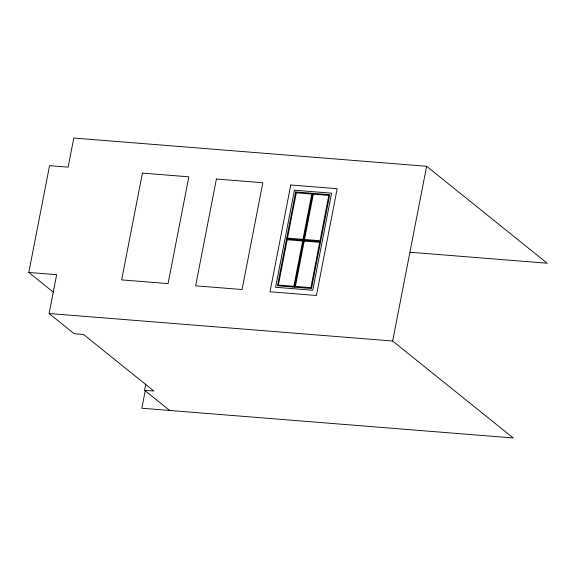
<?xml version="1.0" encoding="UTF-8"?>
<svg xmlns="http://www.w3.org/2000/svg" width="576" height="576" viewBox="0 0 576 576"><rect width="100%" height="100%" fill="white"/><g stroke="black" fill="none" stroke-linecap="round" stroke-linejoin="round"><path stroke-width="0.86" d="M53.222 292.09L28.8 272.455L49.558 165.672L68.126 167.155L73.786 138.031L426.622 166.284L547.2 263.232L410.184 252.259M145.771 384.091L144.569 390.269L153.85 391.01L83.513 334.454L74.225 333.713L49.104 313.517L56.657 274.687L28.8 272.455M145.267 390.586L141.833 408.233L513.238 437.969L392.652 341.021L49.104 313.517M294.473 287.15L312.718 193.313M392.652 341.021L426.622 166.284M286.574 238.867L320.616 241.596M144.569 390.269L169.69 410.465M142.409 173.102L121.651 279.886L168.077 283.601L188.834 176.818L142.409 173.102M216.403 179.028L195.646 285.811L242.071 289.526L262.829 182.743L216.403 179.028M290.765 184.982L270.007 291.766L316.433 295.481L337.19 188.698L290.765 184.982M294.458 190.202L275.594 287.28L312.732 290.254L331.603 193.176L294.458 190.202M295.697 191.945L277.452 285.79L311.501 288.511L329.738 194.674L295.697 191.945M287.194 239.738L278.381 285.041L293.861 286.279L302.666 240.977L287.194 239.738M296.309 192.816L287.503 238.118L302.983 239.357L311.789 194.054L296.309 192.816M304.214 241.099L295.409 286.402L310.882 287.647L319.687 242.338L304.214 241.099M313.33 194.184L304.524 239.486L320.004 240.725L328.81 195.422L313.33 194.184"/></g></svg>
